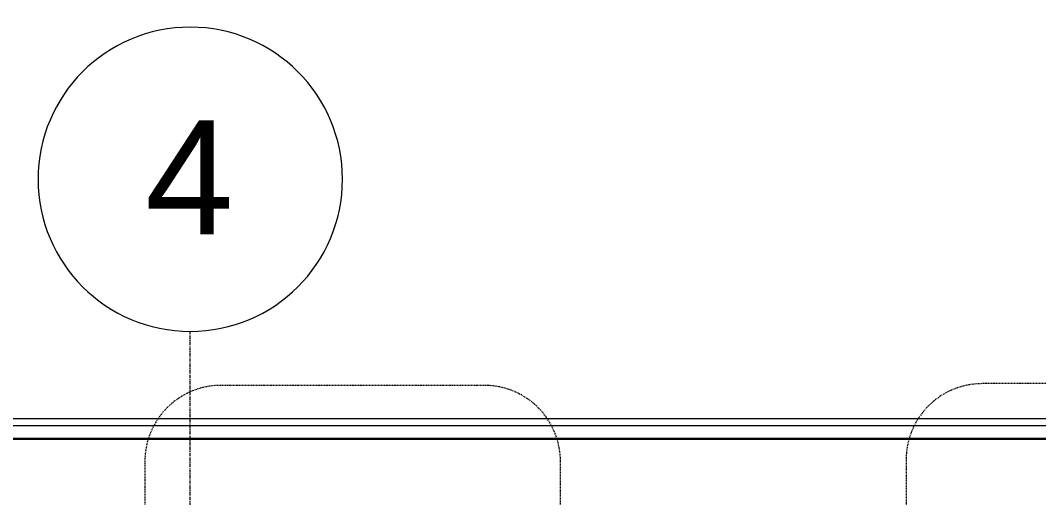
# Model space of a CAD drawing. Header units: inches. Extents: x 9661 to 16490, y -393 to 647.
# Drawn here: x 13433.6 to 13594.2, y 417.2 to 492.5 of the extents above; entities that cross this region are included whole.
import ezdxf

# ---------------------------------------------------------------- set-up
doc = ezdxf.new("R2010")
doc.units = ezdxf.units.IN
doc.header["$MEASUREMENT"] = 0
doc.linetypes.add('Dash Dot 3_16_', pattern=[0.3125, 0.1875, -0.0625, 0, -0.0625])
doc.linetypes.add('Grid Line 1_2_', pattern=[0.875, 0.5, -0.125, 0.125, -0.125])
for name, color, linetype, lineweight in [('A-ANNO-SYMB-1', 150, 'Dash Dot 3_16_', 9), ('A-WALL-5', 55, 'Continuous', 9), ('S-GRID-1', 1, 'Grid Line 1_2_', 9), ('S-GRID-IDEN', 1, 'Continuous', 9)]:
    doc.layers.add(name, color=color, linetype=linetype, lineweight=lineweight)
doc.styles.add('Arial_1', font='arial.ttf', dxfattribs={"height": 18})

# ---------------------------------------------------------------- blocks, each defined once
blk = doc.blocks.new('Basic Wall _ EXT - FIBER CEMENT - SMALL - ___-2145937-BUILDING SECTION - NORTH_SOUTH - LOOKING WEST')
at = {"layer": 'A-WALL-5'}
for p, q in [((3867.29, 429.66), (2061.36, 429.66)), ((2076.8, 428.6), (3851.85, 428.6)), ((2077.21, 426.42), (3851.44, 426.42)), ((2077.53, 426.57), (3851.11, 426.57))]:
    blk.add_line(p, q, dxfattribs=at)
blk = doc.blocks.new('Grid - Grid Head - Circle-50561-BUILDING SECTION - NORTH_SOUTH - LOOKING WEST')
at = {"layer": 'S-GRID-IDEN'}
for start, end in [(360, 180), (180, 360)]:
    blk.add_arc((3481.32, 494.5), 24, start, end, dxfattribs=at)

msp = doc.modelspace()

# ---------------------------------------------------------------- linework, layer by layer
at = {"layer": 'A-ANNO-SYMB-1'}
for p, q in [((13617.2868, 435.1836), (13585.2569, 435.1836)), ((13506.7456, 434.9126), (13465.2143, 434.9126)), ((13453.2143, 422.9126), (13453.2143, -159.4941)), ((13518.7456, -159.4941), (13518.7456, 422.9126)), ((13573.2569, 423.1836), (13573.2569, -160.2465))]:
    msp.add_line(p, q, dxfattribs=at)
for centre, start, end in [((13585.2569, 423.1836), 90, 180), ((13465.2143, 422.9126), 90, 180), ((13506.7456, 422.9126), 0, 90)]:
    msp.add_arc(centre, 12, start, end, dxfattribs=at)
at = {"layer": 'S-GRID-1'}
msp.add_line((13460.3755, -159.8356), (13460.3755, 443.4366), dxfattribs=at)

# ---------------------------------------------------------------- block references
at = {"layer": 'A-WALL-5'}
msp.add_blockref('Basic Wall _ EXT - FIBER CEMENT - SMALL - ___-2145937-BUILDING SECTION - NORTH_SOUTH - LOOKING WEST', (10960.0518, 0), dxfattribs=at)
at = {"layer": 'S-GRID-IDEN'}
msp.add_blockref('Grid - Grid Head - Circle-50561-BUILDING SECTION - NORTH_SOUTH - LOOKING WEST', (9979.0518, -27.0634), dxfattribs=at)

# ---------------------------------------------------------------- texts
at = {"layer": 'S-GRID-IDEN', "insert": (13453.2465, 476.7246), "char_height": 18, "width": 16.968, "attachment_point": 1, "style": 'Arial_1'}
msp.add_mtext('4', dxfattribs=at)

doc.saveas('drawing.dxf')
